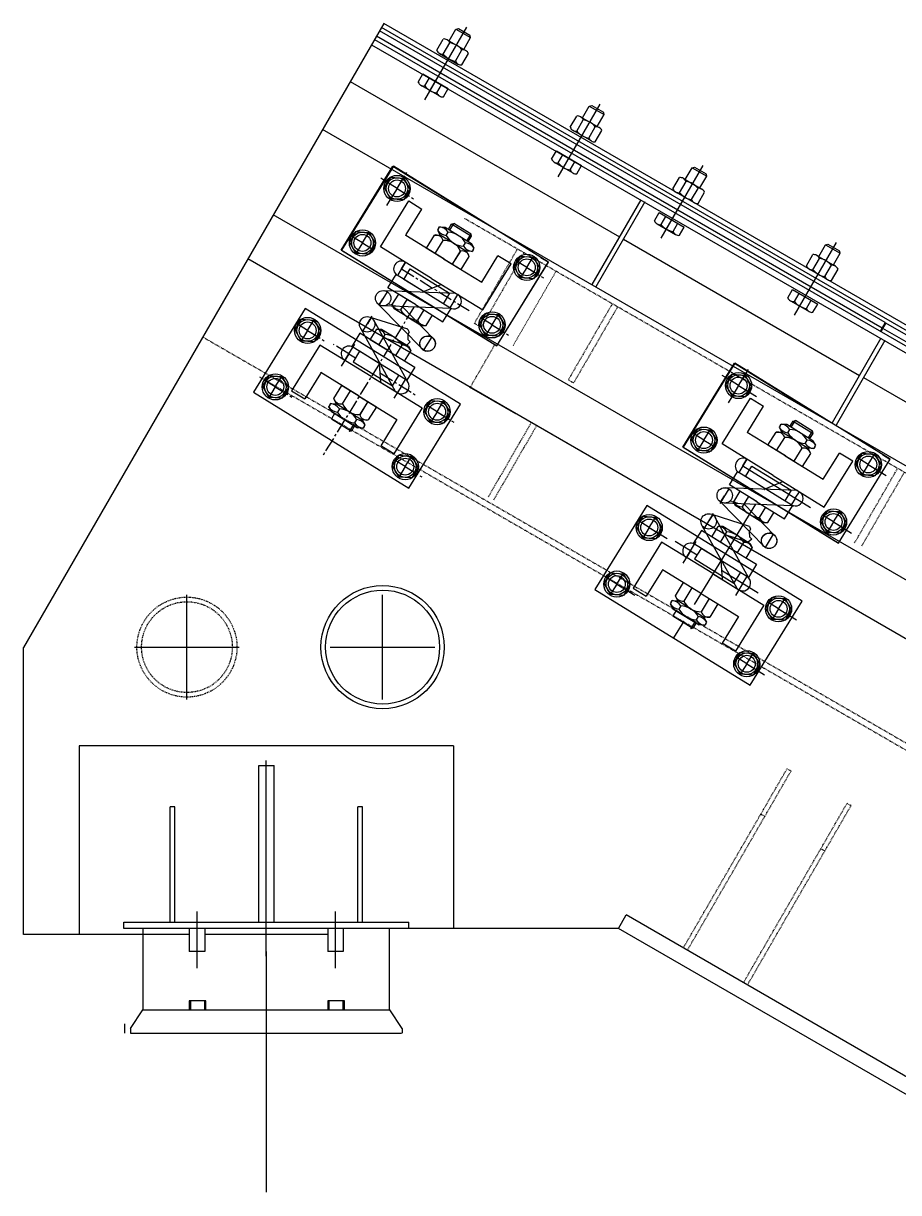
# Model space of a CAD drawing. Header units: millimetres. Extents: x 2827 to 6143, y 72 to 478.
# Drawn here: x 5673.1 to 5815.2, y 186.5 to 376.3 of the extents above; entities that cross this region are included whole.
import ezdxf

# ---------------------------------------------------------------- set-up
doc = ezdxf.new("R2010")
doc.units = ezdxf.units.MM
for name, pattern in [('ACAD_ISO02W100', [15, 12, -3]), ('CENTER', [50.8, 31.75, -6.35, 6.35, -6.35]), ('CENTER2', [28.575, 19.05, -3.175, 3.175, -3.175]), ('HIDDEN', [0.2, 0.1, -0.1])]:
    doc.linetypes.add(name, pattern=pattern)
for name, color, linetype, lineweight in [('A粗实线', 7, 'Continuous', 40), ('中心线', 1, 'CENTER', 13), ('图层1', 1, 'CENTER2', 25), ('图层2', 160, 'Continuous', 25), ('尺寸线', 22, 'Continuous', 13), ('粗实线层', 7, 'Continuous', 35), ('虚线', 8, 'ACAD_ISO02W100', 13)]:
    doc.layers.add(name, color=color, linetype=linetype, lineweight=lineweight)

# ---------------------------------------------------------------- blocks, each defined once
blk = doc.blocks.new('111')
for p, q in [((-65.9, 61.2), (-63.9, 131.1)), ((-63.9, 131.1), (-43.9, 130.5)), ((-45, 91.5), (-43.9, 130.5)), ((-12.5, 121.8), (-6, 125.1)), ((-12.5, 119.3), (-12.5, 121.8)), ((-6, 125.1), (34, 123.9)), ((-1, 124.9), (-0.8, 132.9)), ((1, 124.9), (-1, 124.9)), ((-0.8, 132.9), (1.3, 135)), ((-0.8, 132.9), (29.6, 132)), ((1, 124.9), (1.3, 135)), ((27.6, 134.2), (1.3, 135)), ((27.3, 124.1), (27.6, 134.2)), ((27.3, 124.1), (29.3, 124)), ((29.6, 132), (27.6, 134.2)), ((29.3, 124), (29.6, 132)), ((40.4, 120.4), (34, 123.9)), ((70.8, 86.9), (72, 127.1)), ((92, 126.6), (72, 127.1)), ((89.9, 56.4), (92, 126.6)), ((-13.6, 89.4), (-12.9, 109.4)), ((-13.3, 119.3), (-13.3, 119.3)), ((-12.9, 109.4), (-6.4, 113.1)), ((-12.5, 119.3), (-12.6, 116.8)), ((-12.6, 116.8), (-6.4, 113.1)), ((13.6, 112.6), (-6.4, 113.1)), ((-0.3, 89), (0.4, 109)), ((-0.3, 89), (0.4, 109)), ((0.6, 116.4), (0.8, 121.4)), ((13.6, 112.6), (33.6, 112.2)), ((26.2, 88.2), (26.8, 108.3)), ((26.2, 88.2), (27, 108.2)), ((27, 115.6), (27.2, 120.6)), ((40.2, 115.4), (33.6, 112.2)), ((40, 107.8), (33.6, 112.2)), ((39.4, 87.8), (40, 107.8)), ((39.7, 115.2), (39.8, 115.2)), ((40.3, 117.9), (40.2, 115.4)), ((40.3, 117.9), (40.4, 120.4)), ((-45, 90.3), (-45, 91.5)), ((12.9, 88.6), (-45, 90.3)), ((12.8, 88.6), (-13.7, 89.4)), ((12.9, 88.6), (-13.6, 89.4)), ((12.8, 88.6), (-0.5, 89)), ((-0.5, 89), (-0.5, 89)), ((12.9, 88.6), (-0.3, 89)), ((12.8, 88.6), (70.8, 86.9)), ((12.9, 88.6), (12.9, 88.6)), ((12.9, 88.6), (39.4, 87.8)), ((12.9, 88.6), (26.2, 88.2)), ((12.1, 58.6), (-65.9, 61.2)), ((49.1, 57.5), (-33.4, 14.1)), ((-18.5, 39.5), (-18.1, 55.5)), ((-18.1, 55.5), (41.9, 53.8)), ((11.5, 38.7), (26.6, 58.2)), ((12, 58.6), (89.9, 56.4)), ((12.1, 58.6), (12.1, 58.6)), ((12.1, 58.6), (52, 57.5)), ((41.9, 53.8), (41.5, 37.8)), ((-31.1, 19.9), (-30.5, 39.9)), ((51.4, 37.5), (-28.6, 39.9)), ((53.5, 37.3), (-25.3, -4.1)), ((11.5, 38.7), (-18.5, 39.5)), ((11.4, 36.9), (11.4, 36.9)), ((51.4, 37.5), (51.4, 37.5)), ((52.9, 17.4), (53.5, 37.3)), ((53.5, 37.3), (54.5, 37.9)), ((53.5, 37.3), (53.5, 37.6)), ((10.9, 18.7), (-31.1, 19.9)), ((-15.1, 19.4), (-15.6, 3.5)), ((10.9, 18.7), (-15.1, 19.4)), ((-2.1, 19.1), (-2.6, 3.2)), ((10.9, 18.7), (-2.1, 19.1)), ((10.9, 18.7), (52.9, 17.4)), ((10.9, 18.7), (23.9, 18.3)), ((11.2, 28.6), (11.2, 28.6)), ((11.2, 28.6), (11.2, 28.4)), ((23.9, 18.3), (23.5, 2.5)), ((36.4, 2.2), (36.9, 18.2)), ((51.2, 27.5), (51.2, 27.2)), ((-10.4, 0.3), (-15.6, 3.5)), ((10.4, -0.3), (-10.4, 0.3)), ((-2.4, 7.9), (53.2, -8)), ((10.4, 2.8), (10.5, 2.8)), ((31.1, -0.9), (36.4, 2.2)), ((36.4, 2.2), (36.4, 2.2)), ((18.3, -14), (-31.3, -24.8)), ((49.6, -27.4), (-30.7, -5)), ((10.4, -0.3), (31.1, -0.9)), ((18.3, -14.1), (18.3, -14)), ((50.1, -7.1), (45.4, -8.1)), ((50.1, -7.1), (50.1, -7.4)), ((50.3, -72), (-25.9, -26)), ((49.5, -27.5), (52.7, -26.8)), ((44.8, -91.9), (-35.1, -43.8)), ((-17.1, -50.1), (-16.7, -34.1)), ((-11.3, -31.3), (-16.7, -34.1)), ((9.5, -31.9), (-11.3, -31.3)), ((-4.1, -50.5), (-3.7, -34.6)), ((9.4, -36.4), (-3.8, -39.3)), ((9.3, -36.4), (27.4, -32.4)), ((9.3, -35.1), (9.4, -35.1)), ((9.3, -36.4), (9.3, -35.1)), ((9.4, -31.9), (30.2, -32.5)), ((21.8, -51.2), (22.3, -35.5)), ((30.2, -32.5), (35.3, -36)), ((35.3, -36), (34.9, -52)), ((35.3, -36), (35.3, -36)), ((-33.1, -49.7), (-33.7, -69.7)), ((8.9, -50.9), (-33.1, -49.7)), ((-31.1, -46.2), (-31.1, -46.1)), ((-31.1, -46.1), (-31.1, -46.1)), ((8.9, -50.9), (-17.1, -50.1)), ((8.8, -50.9), (-4.1, -50.5)), ((8.6, -60.9), (8.6, -60.6)), ((8.8, -50.9), (50.8, -52)), ((8.8, -50.9), (21.8, -51.2)), ((50.8, -52), (50.3, -72)), ((48.2, -72), (-31.8, -69.8)), ((-21.7, -70), (-22.3, -86)), ((8.3, -70.9), (-21.7, -70)), ((8.3, -69.1), (8.3, -70.9)), ((8.3, -70.9), (8.3, -69.1)), ((8.3, -69.1), (8.3, -69.1)), ((8.3, -70.9), (22.2, -91.3)), ((8.6, -60.9), (8.6, -60.9)), ((37.7, -87.8), (38.3, -71.8)), ((48.2, -72), (48.2, -72)), ((50.3, -72), (51.3, -72.6)), ((50.3, -72), (50.3, -72.3)), ((-70.3, -88.8), (-72.3, -158.8)), ((7.7, -90.8), (-70.3, -88.8)), ((-22.3, -86), (37.7, -87.8)), ((7.6, -90.8), (85.6, -93.1)), ((7.7, -90.8), (7.7, -90.8)), ((7.7, -90.8), (47.7, -92)), ((85.6, -93.1), (83.5, -163.3)), ((-51.2, -120.3), (-52.4, -159.3)), ((6.8, -120.8), (-51.2, -119.1)), ((-51.2, -119.1), (-51.2, -120.3)), ((-19.7, -120.1), (-20.2, -140.1)), ((6.7, -120.8), (-19.8, -120.1)), ((6.8, -120.8), (-19.7, -120.1)), ((-6.5, -120.4), (-6.9, -140.4)), ((-6.5, -120.4), (-6.9, -140.4)), ((6.7, -120.8), (-6.6, -120.4)), ((-6.6, -120.4), (-6.6, -120.4)), ((6.8, -120.8), (-6.5, -120.4)), ((6.7, -120.8), (64.6, -122.5)), ((6.8, -120.8), (6.8, -120.8)), ((6.8, -120.8), (33.3, -121.6)), ((6.8, -120.8), (20.1, -121.2)), ((20.1, -121.2), (19.5, -141.3)), ((20.1, -121.2), (19.7, -141.2)), ((33.3, -121.6), (32.7, -141.6)), ((64.6, -122.5), (63.5, -162.7)), ((-21.2, -149.9), (-21.2, -149.9)), ((-20.4, -149.9), (-20.5, -152.4)), ((-20.4, -149.9), (-20.3, -147.4)), ((-20.3, -147.4), (-13.9, -144.1)), ((-20.2, -140.1), (-13.9, -144.1)), ((6.1, -144.8), (-13.9, -144.1)), ((-7.1, -147.8), (-7.2, -152.8)), ((6.1, -144.8), (26.1, -145.5)), ((19.3, -148.6), (19.1, -153.6)), ((32.7, -141.6), (26.1, -145.5)), ((32.5, -149.2), (26.1, -145.5)), ((32, -149), (32.1, -149)), ((32.4, -151.7), (32.3, -154.2)), ((32.4, -151.7), (32.5, -149.2)), ((-72.3, -158.8), (-52.4, -159.3)), ((-20.5, -152.4), (-14.2, -156.1)), ((-14.2, -156.1), (25.7, -157.3)), ((-9.3, -156.2), (-9.5, -164.2)), ((-9.5, -164.2), (20.9, -165.1)), ((-7.3, -156.3), (-9.3, -156.2)), ((19, -157.1), (18.7, -167.2)), ((20.9, -165.1), (18.7, -167.2)), ((19, -157.1), (21, -157.1)), ((21, -157.1), (20.9, -165.1)), ((32.3, -154.2), (25.7, -157.3)), ((83.5, -163.3), (63.5, -162.7))]:
    blk.add_line(p, q)
for points in [[(121.3, 153.2), (132.5, 152.9), (128.8, 24.9), (-108.1, 31.9), (-104.4, 159.8), (15.4, 156.3)], [(18.3, -14.1), (21.5, -16.2), (21.6, -20.1), (25.1, -25.4), (29.2, -26.6), (27.4, -32.4)]]:
    blk.add_lwpolyline(points)
for points in [[(-107.7, 32.1), (129.2, 25.2), (133, 153.1), (-103.9, 160.1)], [(-114.5, -185), (122.4, -192), (126.2, -64), (-110.7, -57.1)]]:
    blk.add_lwpolyline(points, close=True)
for centre, radius in [((-85.3, 137.4), 17), ((-85.3, 137.4), 11), ((111.8, 132.9), 17), ((111.8, 132.9), 11), ((-88.8, 53.7), 17), ((-88.8, 53.7), 11), ((110.1, 45.7), 17), ((110.1, 45.7), 11), ((-29.6, 4.9), 10), ((49.8, -17.4), 10), ((49.9, -17.1), 10), ((-30.7, -34.8), 10), ((-93.6, -80.3), 17), ((-93.6, -80.3), 11), ((104.7, -87.7), 17), ((104.7, -87.7), 11), ((-93.3, -164.8), 17), ((-93.3, -164.8), 11), ((104.6, -170.1), 17), ((104.6, -170.1), 11)]:
    blk.add_circle(centre, radius)
for centre, radius, start, end in [((-6.2, 108.9), 14.3, 60.723, 115.9233), ((13.3, 97.9), 26.6, 58.6741, 117.9722), ((33.6, 105.5), 16.4, 65.4999, 113.1427), ((-6.5, 101.4), 10.2, 47.9731, 128.6716), ((-5.5, 132.3), 17.1, 245.4644, 291.1819), ((13.1, 88.5), 24.1, 54.8258, 121.801), ((14.5, 140.1), 27.5, 239.7147, 296.9316), ((33.8, 129.3), 15.3, 243.7393, 294.9034), ((33.3, 101.2), 9.47, 44.7773, 131.888), ((-28.3, 49.9), 10, 88.3231, 268.1343), ((-28.3, 49.9), 10, 357.9174, 359.1718), ((51.7, 47.5), 10, 267.9144, 88.3231), ((-8.8, 14), 12.5, 237.3898, 299.9075), ((11, 28.2), 28.5, 241.4673, 295.8299), ((30.1, 11.2), 11, 232.5306, 304.8636), ((-10.5, -45.1), 12.5, 56.7388, 119.2565), ((8.4, -60.4), 28.5, 60.8163, 115.179), ((28.5, -44.6), 11, 51.7827, 124.1157), ((-32.1, -79.7), 10, 88.512, 268.3231), ((48, -82), 10, 268.3231, 88.7319), ((-32.1, -79.7), 10, 357.4744, 358.7288), ((-14.2, -163.3), 17.1, 65.4644, 111.1819), ((-13.3, -132.4), 10.2, 227.9747, 308.6732), ((5.4, -172.4), 27.5, 59.7147, 116.9316), ((7, -120.7), 24.1, 234.8453, 301.8205), ((25.2, -162.7), 15.3, 61.7429, 112.907), ((26.4, -134.5), 9.47, 224.7583, 311.869), ((-13.5, -139.9), 14.3, 240.723, 295.9233), ((6.6, -130.1), 26.6, 238.6741, 297.9722), ((26.4, -138.9), 16.4, 243.5036, 291.1463)]:
    blk.add_arc(centre, radius, start, end)
at = {"layer": '图层1'}
for p, q in [((-85.3, 137.4), (-84.6, 161.9)), ((-85.3, 137.4), (-84.8, 154.4)), ((14.6, 156.6), (14.6, 156.3)), ((15.4, 156.3), (15.3, 156.6)), ((-102.3, 138), (-110.2, 138.3)), ((-85.3, 137.4), (-102.3, 138)), ((-85.3, 137.4), (-85.8, 120.4)), ((-85.3, 137.4), (-68.3, 136.9)), ((-85.3, 137.4), (-58, 136.5)), ((111.8, 132.9), (112.3, 149.9)), ((13.8, 124.5), (13.8, 124.5)), ((111.8, 132.9), (94.9, 133.4)), ((111.8, 132.9), (111.4, 115.9)), ((111.8, 132.9), (128.8, 132.3)), ((111.8, 132.9), (139.2, 132)), ((-85.8, 120.4), (-86, 111.2)), ((13.4, 112.6), (13.4, 112.6)), ((39.2, 114.9), (39.2, 115)), ((12.8, 88.6), (12.8, 88.6)), ((-88.8, 53.7), (-88.4, 70.7)), ((110.1, 45.7), (110.6, 62.7)), ((-88.8, 53.7), (-105.8, 54.2)), ((-88.8, 53.7), (-89.3, 36.7)), ((-88.8, 53.7), (-71.9, 53.1)), ((-28, 59.9), (-28.6, 39.9)), ((-28.3, 49.9), (-28, 59.9)), ((-28.3, 49.9), (75, 46.9)), ((51.7, 47.5), (51.5, 37.5)), ((51.7, 47.5), (52.1, 57.5)), ((110.1, 45.7), (93.1, 46.2)), ((110.1, 45.7), (109.6, 28.7)), ((110.1, 45.7), (127.1, 45.1)), ((110.1, 45.7), (137.4, 44.8)), ((-28.9, 29.8), (-28.9, 29.6)), ((11.2, 28.6), (11.2, 28.4)), ((51.2, 27.5), (51.2, 27.2)), ((90.2, 26.1), (90.1, 26.3)), ((-29.3, 14.9), (-30, -7.3)), ((-29.9, -5.2), (-29.7, 4.1)), ((10.8, 14.9), (4.7, -210.8)), ((50.1, -7.1), (49.5, -27.5)), ((50.1, -7.4), (50.1, -7.1)), ((-31.1, -46.2), (-30.4, -22.6)), ((-30.5, -24.6), (-30.8, -34)), ((49.5, -27.5), (49.6, -27.1)), ((-93.6, -80.3), (-93.1, -63.3)), ((-32.4, -89.8), (-31.8, -69.8)), ((-32.1, -79.7), (-31.6, -65.3)), ((48, -82.1), (48.2, -72)), ((104.7, -87.7), (105.1, -70.7)), ((-93.6, -80.3), (-110.6, -79.7)), ((-93.6, -80.3), (-94.1, -97.3)), ((-93.6, -80.3), (-76.6, -80.8)), ((-93.6, -80.3), (-66.3, -81.2)), ((-32.1, -79.7), (-55.4, -79.1)), ((-32.1, -79.7), (-32.6, -98.6)), ((-32.1, -79.7), (-32.4, -89.8)), ((-32.1, -79.7), (-22.1, -80)), ((7.9, -80.9), (8.2, -80.9)), ((15.3, -81.1), (71.2, -82.8)), ((48, -82), (47.5, -100.5)), ((48, -82), (47.7, -92)), ((104.7, -87.7), (87.7, -87.2)), ((104.7, -87.7), (104.2, -104.7)), ((104.7, -87.7), (121.6, -88.3)), ((104.7, -87.7), (132, -88.6)), ((-93.3, -164.8), (-92.8, -147.8)), ((-93.3, -164.8), (-110.3, -164.3)), ((-93.3, -164.8), (-93.8, -181.8)), ((-93.3, -164.8), (-76.3, -165.4)), ((-93.3, -164.8), (-66, -165.7)), ((104.6, -170.1), (105, -153.1)), ((104.6, -170.1), (87.6, -169.5)), ((104.6, -170.1), (104.1, -187.1)), ((104.6, -170.1), (121.5, -170.7)), ((104.6, -170.1), (131.9, -171))]:
    blk.add_line(p, q, dxfattribs=at)
at = {"layer": '图层2'}
for p, q in [((-100, 145.9), (-84.8, 153.2)), ((-84.8, 153.2), (-70, 144.9)), ((-102.3, 138), (-100.3, 137.9)), ((-100, 145.9), (-100.4, 129.9)), ((-100.3, 137.9), (-100, 145.9)), ((-70, 144.9), (-70.6, 129)), ((-70.3, 136.9), (-70, 144.9)), ((-68.3, 136.9), (-70.3, 136.9)), ((97.1, 141.4), (96.8, 125.4)), ((96.9, 133.4), (97.1, 141.4)), ((97.1, 141.4), (112.3, 148.6)), ((112.3, 148.6), (127.1, 140.3)), ((127.1, 140.4), (126.6, 124.4)), ((126.8, 132.4), (127.1, 140.4)), ((-100.4, 129.9), (-85.7, 121.3)), ((-70.6, 129), (-85.7, 121.3)), ((94.9, 133.4), (96.9, 133.4)), ((96.8, 125.4), (111.4, 116.8)), ((126.6, 124.4), (111.4, 116.8)), ((128.8, 132.3), (126.8, 132.4)), ((-103.6, 62.2), (-103.9, 46.2)), ((-103.8, 54.2), (-103.6, 62.2)), ((-103.6, 62.2), (-88.4, 69.4)), ((-88.4, 69.4), (-73.6, 61.1)), ((-73.6, 61.2), (-74.1, 45.2)), ((-73.9, 53.2), (-73.6, 61.2)), ((95.4, 54.2), (110.6, 61.4)), ((110.6, 61.4), (125.4, 53.1)), ((-105.8, 54.2), (-103.8, 54.2)), ((-103.9, 46.2), (-89.3, 37.6)), ((-71.9, 53.1), (-73.9, 53.2)), ((93.1, 46.2), (95.1, 46.2)), ((95.4, 54.2), (95, 38.2)), ((95.1, 46.2), (95.4, 54.2)), ((125.4, 53.2), (124.8, 37.2)), ((125.1, 45.2), (125.4, 53.2)), ((-74.1, 45.2), (-89.3, 37.6)), ((95, 38.2), (109.6, 29.6)), ((124.8, 37.2), (109.6, 29.6)), ((127.1, 45.1), (125.1, 45.2)), ((-108.3, -71.8), (-108.7, -87.8)), ((-108.6, -79.8), (-108.3, -71.8)), ((-108.3, -71.8), (-93.1, -64.5)), ((-93.1, -64.5), (-78.3, -72.8)), ((-78.3, -72.8), (-78.9, -88.8)), ((-78.6, -80.8), (-78.3, -72.8)), ((89.9, -79.3), (105.1, -72)), ((105.1, -72), (119.9, -80.3)), ((-110.6, -79.7), (-108.6, -79.8)), ((-108.7, -87.8), (-94, -96.4)), ((-78.9, -88.8), (-94, -96.4)), ((-76.6, -80.8), (-78.6, -80.8)), ((87.7, -87.2), (89.7, -87.2)), ((89.9, -79.3), (89.6, -95.2)), ((89.7, -87.2), (89.9, -79.3)), ((119.9, -80.2), (119.4, -96.2)), ((119.6, -88.2), (119.9, -80.2)), ((121.6, -88.3), (119.6, -88.2)), ((89.6, -95.2), (104.2, -103.8)), ((119.4, -96.2), (104.2, -103.8)), ((-108, -156.3), (-92.8, -149.1)), ((-92.8, -149.1), (-78, -157.4)), ((-110.3, -164.3), (-108.3, -164.3)), ((-108, -156.3), (-108.4, -172.3)), ((-108.3, -164.3), (-108, -156.3)), ((-78, -157.3), (-78.6, -173.3)), ((-78.3, -165.3), (-78, -157.3)), ((-76.3, -165.4), (-78.3, -165.3)), ((89.8, -161.6), (89.5, -177.6)), ((89.6, -169.6), (89.8, -161.6)), ((89.8, -161.6), (105, -154.3)), ((105, -154.3), (119.8, -162.6)), ((119.8, -162.6), (119.3, -178.6)), ((119.5, -170.6), (119.8, -162.6)), ((-108.4, -172.3), (-93.8, -180.9)), ((-78.6, -173.3), (-93.8, -180.9)), ((87.6, -169.5), (89.6, -169.6)), ((89.5, -177.6), (104.1, -186.2)), ((119.3, -178.6), (104.1, -186.2)), ((121.5, -170.7), (119.5, -170.6))]:
    blk.add_line(p, q, dxfattribs=at)
for centre, radius in [((-85.3, 137.4), 14), ((-85.3, 137.4), 11), ((111.8, 132.9), 14), ((111.8, 132.9), 11), ((-88.8, 53.7), 14), ((-88.8, 53.7), 11), ((110.1, 45.7), 14), ((110.1, 45.7), 11), ((-93.6, -80.3), 14), ((-93.6, -80.3), 11), ((104.7, -87.7), 14), ((104.7, -87.7), 11), ((-93.3, -164.8), 14), ((-93.3, -164.8), 11), ((104.6, -170.1), 14), ((104.6, -170.1), 11)]:
    blk.add_circle(centre, radius, dxfattribs=at)
at = {"layer": '虚线', "color": 8, "linetype": 'HIDDEN'}
for p, q in [((147.3, 35.9), (147.3, 147.8)), ((-10.4, 4.6), (-20, 1.9))]:
    blk.add_line(p, q, dxfattribs=at)

msp = doc.modelspace()

# ---------------------------------------------------------------- linework, layer by layer
at = {"color": 7, "linetype": 'Continuous', "lineweight": -3}
for p, q in [((6139.25, 140.77), (5731.6, 376.32)), ((5812.5, 326.87), (5730.41, 374.27)), ((5813, 327.74), (5730.91, 375.13)), ((6138.88, 140.12), (5731.23, 375.67)), ((5742.2, 373.48), (5743.3, 375.39)), ((5743.3, 375.39), (5743.71, 375.49)), ((5743.3, 375.39), (5745.7, 374.04)), ((5743.71, 375.49), (5745.59, 374.41)), ((5744.58, 372.1), (5745.7, 374.04)), ((5745.7, 374.04), (5745.59, 374.41)), ((5729.6, 372.86), (6137.38, 137.52)), ((5730.1, 373.73), (6137.88, 138.39)), ((5740.21, 371.95), (5741.27, 373.78)), ((5741.27, 371.34), (5742.33, 373.16)), ((5741.9, 373.65), (5744.91, 371.91)), ((5743.22, 370.21), (5744.28, 372.04)), ((5740.64, 371.46), (5743.65, 369.72)), ((5744.29, 369.6), (5745.34, 371.43)), ((5726.17, 366.91), (5769.85, 341.69)), ((5737.2, 366.77), (5737.97, 368.11)), ((5737.97, 368.11), (5742.05, 365.76)), ((5738.26, 366.16), (5739.04, 367.5)), ((5740.21, 365.03), (5740.99, 366.37)), ((5737.63, 366.29), (5740.64, 364.55)), ((5741.28, 364.42), (5742.05, 365.76)), ((5763.85, 360.98), (5764.96, 362.89)), ((5764.96, 362.89), (5765.37, 362.99)), ((5764.96, 362.89), (5767.35, 361.54)), ((5765.37, 362.99), (5767.24, 361.91)), ((5761.86, 359.45), (5762.92, 361.28)), ((5762.93, 358.84), (5763.98, 360.67)), ((5763.56, 361.15), (5766.57, 359.41)), ((5766.24, 359.61), (5767.35, 361.54)), ((5767.35, 361.54), (5767.24, 361.91)), ((6113.92, 132.73), (5721.66, 359.11)), ((5762.29, 358.97), (5765.31, 357.23)), ((5764.88, 357.71), (5765.93, 359.54)), ((5765.94, 357.1), (5767, 358.93)), ((5758.85, 354.28), (5759.63, 355.61)), ((5759.63, 355.61), (5763.7, 353.26)), ((5759.92, 353.66), (5760.69, 355)), ((5759.28, 353.79), (5762.29, 352.05)), ((5761.87, 352.54), (5762.64, 353.87)), ((5762.93, 351.92), (5763.7, 353.26)), ((5778.54, 349.45), (5779.6, 351.28)), ((5780.23, 351.15), (5783.25, 349.41)), ((5780.53, 350.98), (5781.64, 352.89)), ((5781.64, 352.89), (5782.05, 352.99)), ((5781.64, 352.89), (5784.03, 351.54)), ((5782.05, 352.99), (5783.92, 351.91)), ((5782.92, 349.61), (5784.03, 351.54)), ((5784.03, 351.54), (5783.92, 351.91)), ((5779.61, 348.84), (5780.66, 350.67)), ((5781.56, 347.71), (5782.61, 349.54)), ((5773.32, 347.7), (5765.39, 333.96)), ((5778.97, 348.97), (5781.98, 347.23)), ((5782.62, 347.1), (5783.67, 348.93)), ((5773.97, 347.33), (5766.04, 333.58)), ((5775.53, 344.28), (5776.3, 345.61)), ((5776.3, 345.61), (5780.38, 343.26)), ((5769.39, 313.09), (5713.66, 345.25)), ((5775.96, 343.79), (5778.97, 342.05)), ((5776.6, 343.66), (5777.37, 345)), ((5778.55, 342.54), (5779.32, 343.87)), ((5779.61, 341.92), (5780.38, 343.26)), ((5770.5, 341.31), (5808.83, 319.19)), ((5802.19, 338.48), (5803.29, 340.39)), ((5803.29, 340.39), (5803.7, 340.5)), ((5803.29, 340.39), (5805.68, 339.04)), ((5803.7, 340.5), (5805.57, 339.41)), ((5909.6, 222.54), (5709.53, 338.09)), ((5800.2, 336.96), (5801.25, 338.79)), ((5801.26, 336.34), (5802.32, 338.17)), ((5801.89, 338.66), (5804.9, 336.92)), ((5804.57, 337.11), (5805.68, 339.04)), ((5805.68, 339.04), (5805.57, 339.41)), ((5800.62, 336.47), (5803.64, 334.73)), ((5803.21, 335.22), (5804.27, 337.05)), ((5804.27, 334.6), (5805.33, 336.43)), ((5797.19, 331.78), (5797.96, 333.12)), ((5797.96, 333.12), (5802.03, 330.76)), ((5798.25, 331.17), (5799.02, 332.5)), ((5797.61, 331.29), (5800.63, 329.56)), ((5800.2, 330.04), (5800.97, 331.38)), ((5801.26, 329.43), (5802.03, 330.76)), ((5813, 327.74), (5812.19, 326.33)), ((5813.11, 327.67), (5812.3, 326.27)), ((5858.61, 300.25), (5812.61, 326.81)), ((5859.11, 301.12), (5813.11, 327.67)), ((5812.3, 325.2), (5804.36, 311.46)), ((5812.95, 324.83), (5805.01, 311.08)), ((5809.48, 318.82), (5855.38, 292.33)), ((6105.92, 118.87), (5769.39, 313.09)), ((5682.16, 259.04), (5682.16, 228.41)), ((5682.16, 257.91), (5682.16, 232.91)), ((5682.16, 257.91), (5682.16, 232.91)), ((5682.16, 257.91), (5682.16, 232.91)), ((5742.93, 257.91), (5742.93, 232.91)), ((5742.93, 257.91), (5742.93, 232.91)), ((5742.93, 257.91), (5742.93, 232.91)), ((5697.67, 249.16), (5696.92, 249.16)), ((5696.92, 230.42), (5696.92, 249.16)), ((5697.67, 230.42), (5697.67, 249.16)), ((5728.17, 249.16), (5727.42, 249.16)), ((5727.42, 230.42), (5727.42, 249.16)), ((5728.17, 230.42), (5728.17, 249.16)), ((5912.3, 149.97), (5770.93, 231.59)), ((5689.42, 230.42), (5735.67, 230.42)), ((5689.42, 229.42), (5689.42, 230.42)), ((5735.66, 229.42), (5735.66, 230.41)), ((5702.54, 229.42), (5700.04, 229.42)), ((5700.04, 229.42), (5700.04, 225.67)), ((5702.54, 229.42), (5702.54, 225.67)), ((5722.54, 228.41), (5702.54, 228.41)), ((5725.04, 229.42), (5722.54, 229.42)), ((5722.54, 229.42), (5722.54, 225.67)), ((5725.04, 229.42), (5725.04, 225.67)), ((5702.54, 225.67), (5700.04, 225.67)), ((5725.04, 225.67), (5722.54, 225.67)), ((5700.04, 217.67), (5700.04, 216.17)), ((5701.18, 217.67), (5700.04, 217.67)), ((5700.21, 217.67), (5700.21, 216.17)), ((5701.35, 217.67), (5700.21, 217.67)), ((5702.54, 217.67), (5701.18, 217.67)), ((5702.71, 217.67), (5701.35, 217.67)), ((5702.54, 216.17), (5702.54, 217.67)), ((5702.71, 216.17), (5702.71, 217.67)), ((5722.54, 217.67), (5722.54, 216.17)), ((5723.79, 217.67), (5722.54, 217.67)), ((5722.71, 217.67), (5722.71, 216.17)), ((5723.96, 217.67), (5722.71, 217.67)), ((5725.04, 217.67), (5723.79, 217.67)), ((5725.21, 217.67), (5723.96, 217.67)), ((5725.04, 216.17), (5725.04, 217.67)), ((5725.21, 216.17), (5725.21, 217.67)), ((5689.59, 212.42), (5689.59, 213.92))]:
    msp.add_line(p, q, dxfattribs=at)
at = {"lineweight": -3}
for p, q in [((5786.52, 308.06), (5791.12, 315.51)), ((5791.12, 315.51), (5793.25, 314.19)), ((5790.68, 310.04), (5793.25, 314.19)), ((5795.93, 311.01), (5796.1, 311.28)), ((5796.1, 311.28), (5797, 311.24)), ((5797.53, 310.91), (5798.05, 311.76)), ((5797.74, 310.78), (5798.42, 311.85)), ((5798.05, 311.76), (5798.42, 311.85)), ((5798.05, 311.76), (5801.29, 309.77)), ((5801.21, 310.13), (5798.42, 311.85)), ((5790.61, 309.91), (5790.68, 310.04)), ((5796.78, 306.11), (5790.61, 309.91)), ((5793.96, 307.85), (5795.28, 309.97)), ((5795.28, 309.97), (5796.21, 309.96)), ((5795.93, 311.01), (5795.77, 310.75)), ((5795.77, 310.75), (5796.21, 309.96)), ((5795.85, 311.06), (5795.85, 311.06)), ((5798.35, 308.66), (5796.21, 309.96)), ((5797, 311.24), (5801.26, 308.61)), ((5797.18, 309.88), (5797.51, 310.41)), ((5797.74, 310.78), (5797.53, 310.91)), ((5800.54, 309.05), (5801.21, 310.13)), ((5800.76, 308.92), (5801.29, 309.77)), ((5801.29, 309.77), (5801.21, 310.13)), ((5794.81, 302.92), (5786.52, 308.06)), ((5796.76, 306.12), (5793.94, 307.86)), ((5796.78, 306.11), (5793.96, 307.85)), ((5795.36, 306.98), (5796.69, 309.1)), ((5795.36, 306.98), (5796.69, 309.1)), ((5798.35, 308.66), (5800.49, 307.36)), ((5799.98, 308.15), (5800.31, 308.68)), ((5800.54, 309.05), (5800.76, 308.92)), ((5801.73, 307.84), (5801.26, 308.61)), ((5801.57, 307.57), (5801.41, 307.3)), ((5801.57, 307.57), (5801.73, 307.84)), ((5796.76, 306.12), (5795.35, 306.99)), ((5795.35, 306.99), (5795.35, 306.99)), ((5796.78, 306.11), (5795.36, 306.98)), ((5796.76, 306.12), (5802.93, 302.31)), ((5796.78, 306.11), (5796.78, 306.11)), ((5796.78, 306.11), (5799.59, 304.37)), ((5796.78, 306.11), (5798.19, 305.23)), ((5798.19, 305.23), (5799.51, 307.37)), ((5798.19, 305.23), (5799.52, 307.35)), ((5799.59, 304.37), (5800.91, 306.49)), ((5800.91, 306.49), (5800.49, 307.36)), ((5801.41, 307.3), (5800.49, 307.36)), ((5801.34, 307.31), (5801.35, 307.31)), ((5802.93, 302.31), (5805.58, 306.58)), ((5807.71, 305.27), (5805.58, 306.58)), ((5790.3, 302.76), (5791.35, 304.46)), ((5791.35, 304.46), (5797.73, 300.53)), ((5803.1, 297.8), (5807.71, 305.27)), ((5787.72, 301.42), (5789.03, 303.55)), ((5797.74, 298.17), (5789.24, 303.43)), ((5793.5, 300.79), (5790.3, 302.76)), ((5793.5, 300.79), (5796.35, 301.96)), ((5794.8, 302.92), (5803.1, 297.8)), ((5794.81, 302.92), (5794.81, 302.92)), ((5794.81, 302.92), (5799.06, 300.29)), ((5798.75, 300.48), (5787.11, 300.94)), ((5792.19, 298.66), (5787.72, 301.42)), ((5789.42, 300.37), (5788.37, 298.67)), ((5792.19, 298.66), (5789.42, 300.37)), ((5793.38, 300.6), (5793.37, 300.6)), ((5797.73, 300.53), (5796.7, 298.82)), ((5793.49, 291.26), (5786.2, 298.7)), ((5797.96, 298.02), (5786.85, 298.45)), ((5788.73, 298), (5788.37, 298.67)), ((5790.94, 296.64), (5788.73, 298)), ((5790.8, 299.52), (5789.75, 297.82)), ((5790.07, 298.33), (5795.1, 293.13)), ((5792.18, 298.66), (5790.8, 299.52)), ((5792.18, 298.66), (5796.64, 295.9)), ((5792.18, 298.66), (5793.56, 297.81)), ((5792.84, 299.72), (5792.82, 299.7)), ((5792.84, 299.72), (5792.84, 299.72)), ((5796.64, 295.9), (5797.96, 298.02)), ((5797.74, 298.17), (5797.74, 298.17)), ((5797.96, 298.02), (5797.98, 298.05)), ((5797.96, 298.02), (5798.1, 298.01)), ((5790.94, 294.66), (5784.9, 296.59)), ((5790.78, 286.38), (5785.41, 296.12)), ((5790.94, 296.64), (5793.15, 295.28)), ((5791.14, 296.98), (5791.15, 296.97)), ((5793.56, 297.81), (5792.53, 296.13)), ((5793.92, 295.29), (5794.97, 296.99)), ((5797.09, 297.1), (5797.07, 297.07)), ((5788.94, 284.58), (5783.3, 294.77)), ((5783.59, 294.27), (5783.59, 294.28)), ((5783.59, 294.26), (5783.59, 294.27)), ((5784.85, 292.96), (5785.9, 294.67)), ((5786.65, 294.64), (5785.9, 294.67)), ((5788.87, 293.28), (5786.65, 294.64)), ((5790.94, 294.65), (5790.94, 294.66)), ((5793.15, 295.28), (5793.92, 295.29)), ((5793.92, 295.29), (5793.92, 295.29)), ((5783.15, 294.01), (5781.83, 291.89)), ((5787.62, 291.26), (5783.15, 294.01)), ((5787.62, 291.26), (5784.85, 292.96)), ((5786.23, 292.11), (5787.28, 293.81)), ((5788.58, 292.79), (5786.96, 293.3)), ((5788.57, 292.8), (5788.66, 292.94)), ((5788.57, 292.8), (5790.78, 292.1)), ((5788.66, 292.94), (5788.66, 292.94)), ((5788.86, 293.28), (5791.08, 291.91)), ((5794.82, 293.42), (5794.25, 293.6)), ((5794.82, 293.42), (5794.8, 293.38)), ((5776.68, 292.1), (5772.08, 284.66)), ((5784.99, 287.01), (5776.68, 292.1)), ((5790.55, 286.51), (5782.04, 291.76)), ((5783.11, 291.1), (5782.05, 289.4)), ((5786.3, 289.13), (5783.11, 291.1)), ((5787.61, 291.26), (5786.23, 292.11)), ((5787.61, 291.26), (5792.09, 288.51)), ((5787.61, 291.26), (5789, 290.41)), ((5789, 290.41), (5790.04, 292.08)), ((5791.41, 291.22), (5790.36, 289.52)), ((5791.08, 291.91), (5791.41, 291.22)), ((5791.41, 291.22), (5791.41, 291.22)), ((5793.48, 291.25), (5793.86, 291.13)), ((5782.05, 289.4), (5788.43, 285.46)), ((5786.42, 289.32), (5786.3, 289.13)), ((5786.3, 289.13), (5786.42, 289.32)), ((5786.3, 289.13), (5786.54, 286.05)), ((5786.42, 289.32), (5786.42, 289.33)), ((5786.96, 290.2), (5786.98, 290.23)), ((5786.96, 290.2), (5786.96, 290.2)), ((5792.09, 288.51), (5790.78, 286.38)), ((5776.78, 287.5), (5774.21, 283.34)), ((5776.85, 287.62), (5776.78, 287.5)), ((5783.02, 283.82), (5776.85, 287.62)), ((5784.98, 287.01), (5793.28, 281.89)), ((5784.99, 287.01), (5784.99, 287.01)), ((5784.99, 287.01), (5789.24, 284.38)), ((5788.43, 285.46), (5789.5, 287.15)), ((5780.2, 285.56), (5778.9, 283.42)), ((5783.01, 283.82), (5780.19, 285.56)), ((5783.02, 283.82), (5780.2, 285.56)), ((5790.55, 286.51), (5790.55, 286.51)), ((5790.78, 286.38), (5790.76, 286.35)), ((5790.78, 286.38), (5790.85, 286.26)), ((5772.08, 284.66), (5774.21, 283.34)), ((5778.9, 283.42), (5779.33, 282.59)), ((5781.61, 284.69), (5780.31, 282.55)), ((5781.61, 284.69), (5780.31, 282.55)), ((5783.01, 283.83), (5781.59, 284.7)), ((5781.59, 284.7), (5781.59, 284.7)), ((5783.02, 283.82), (5781.61, 284.69)), ((5783.01, 283.82), (5789.18, 280.02)), ((5783.02, 283.82), (5783.02, 283.82)), ((5783.02, 283.82), (5785.84, 282.08)), ((5783.02, 283.82), (5784.43, 282.94)), ((5784.43, 282.94), (5783.11, 280.8)), ((5784.43, 282.94), (5783.14, 280.81)), ((5778.26, 282.37), (5778.09, 282.1)), ((5778.09, 282.1), (5778.54, 281.31)), ((5778.18, 282.42), (5778.18, 282.42)), ((5778.26, 282.37), (5778.42, 282.63)), ((5778.42, 282.63), (5779.33, 282.59)), ((5778.54, 281.31), (5782.79, 278.69)), ((5779.07, 280.99), (5778.54, 280.14)), ((5779.28, 280.86), (5779.07, 280.99)), ((5781.45, 281.26), (5779.33, 282.59)), ((5779.83, 281.76), (5779.51, 281.23)), ((5781.45, 281.26), (5783.56, 279.94)), ((5785.84, 282.08), (5784.53, 279.95)), ((5793.28, 281.89), (5788.67, 274.42)), ((5778.54, 280.14), (5781.77, 278.14)), ((5782.08, 279.13), (5781.41, 278.05)), ((5782.08, 279.13), (5782.29, 279)), ((5782.64, 280.03), (5782.31, 279.5)), ((5784.53, 279.95), (5783.56, 279.94)), ((5784.03, 279.14), (5783.56, 279.94)), ((5783.86, 278.87), (5784.03, 279.14)), ((5783.99, 279.2), (5784, 279.19)), ((5789.18, 280.02), (5786.54, 275.73)), ((5781.77, 278.14), (5781.41, 278.05)), ((5782.29, 279), (5781.77, 278.14)), ((5783.7, 278.61), (5782.79, 278.69)), ((5783.86, 278.87), (5783.7, 278.61)), ((5788.67, 274.42), (5786.54, 275.73))]:
    msp.add_line(p, q, dxfattribs=at)
at = {"color": 7, "linetype": 'Continuous', "lineweight": -3, "ltscale": 1.333333}
for p, q in [((5692.54, 216.17), (5692.54, 229.42)), ((5732.51, 216.17), (5732.51, 229.42))]:
    msp.add_line(p, q, dxfattribs=at)
at = {"lineweight": -3, "ltscale": 1.333333}
for p, q in [((5690.52, 213.17), (5692.51, 216.17)), ((5692.51, 216.17), (5732.51, 216.17)), ((5734.57, 213.17), (5732.58, 216.17)), ((5690.52, 213.17), (5690.52, 212.42)), ((5734.57, 213.17), (5734.57, 212.42)), ((5690.52, 212.42), (5734.5, 212.42))]:
    msp.add_line(p, q, dxfattribs=at)
at = {"lineweight": -3}
for points in [[(5812.55, 306.32), (5813.74, 305.59), (5805.33, 291.97), (5780.12, 307.53), (5788.52, 321.15), (5801.28, 313.28)], [(5790.94, 294.65), (5791.15, 294.23), (5790.92, 293.8), (5790.97, 293), (5791.33, 292.62), (5790.77, 292.1)]]:
    msp.add_lwpolyline(points, dxfattribs=at)
for points in [[(5780.19, 307.53), (5805.4, 291.97), (5813.8, 305.59), (5788.59, 321.14)], [(5765.88, 284.45), (5791.09, 268.89), (5799.49, 282.51), (5774.28, 298.06)]]:
    msp.add_lwpolyline(points, close=True, dxfattribs=at)
for centre, radius in [((5789.19, 317.53), 2.12), ((5789.19, 317.53), 1.37), ((5783.57, 308.68), 2.12), ((5783.57, 308.68), 1.37), ((5810.25, 304.72), 2.12), ((5810.25, 304.72), 1.37), ((5786.94, 299.7), 1.25), ((5774.69, 294.48), 2.12), ((5784.34, 295.48), 1.25), ((5804.61, 295.39), 2.12), ((5804.61, 295.39), 1.37), ((5774.69, 294.48), 1.37), ((5794.14, 292.32), 1.25), ((5794.16, 292.35), 1.25), ((5769.43, 285.31), 2.12), ((5769.43, 285.31), 1.37), ((5795.68, 281.28), 2.12), ((5795.68, 281.28), 1.37), ((5790.52, 272.37), 2.12), ((5790.52, 272.37), 1.37)]:
    msp.add_circle(centre, radius, dxfattribs=at)
at = {"color": 8, "lineweight": -3}
for radius in [10, 9.25]:
    msp.add_circle((5731.41, 275.07), radius, dxfattribs=at)
at = {"color": 7, "linetype": 'Continuous', "lineweight": -3}
for centre, radius, start, end in [((5741.42, 372.91), 0.884, 57.1299, 100.0633), ((5741.5, 372.86), 0.884, 19.9367, 62.8701), ((5741.77, 369.88), 3.33, 60.4883, 80.2898), ((5741.72, 369.91), 3.33, 39.7102, 59.5117), ((5744.43, 371.17), 0.884, 57.1299, 100.0633), ((5741.04, 372.25), 0.884, 199.9367, 242.8701), ((5741.12, 372.21), 0.884, 237.1299, 280.0633), ((5743.83, 373.46), 3.33, 219.7102, 239.5117), ((5743.79, 373.49), 3.33, 240.4883, 260.2898), ((5744.06, 370.51), 0.884, 199.9367, 242.8701), ((5744.51, 371.12), 0.884, 19.9367, 62.8701), ((5744.13, 370.47), 0.884, 237.1299, 280.0633), ((5738.03, 367.07), 0.884, 199.9367, 242.8701), ((5738.11, 367.03), 0.884, 237.1299, 280.0633), ((5740.82, 368.29), 3.33, 219.7102, 239.5117), ((5740.77, 368.31), 3.33, 240.4883, 260.2898), ((5741.04, 365.34), 0.884, 199.9367, 242.8701), ((5741.12, 365.29), 0.884, 237.1299, 280.0633), ((5763.08, 360.41), 0.884, 57.1299, 100.0633), ((5763.15, 360.37), 0.884, 19.9367, 62.8701), ((5763.42, 357.39), 3.33, 60.4883, 80.2898), ((5762.7, 359.75), 0.884, 199.9367, 242.8701), ((5762.77, 359.71), 0.884, 237.1299, 280.0633), ((5765.49, 360.97), 3.33, 219.7102, 239.5117), ((5763.37, 357.42), 3.33, 39.7102, 59.5117), ((5766.09, 358.67), 0.884, 57.1299, 100.0633), ((5766.16, 358.63), 0.884, 19.9367, 62.8701), ((5765.44, 360.99), 3.33, 240.4883, 260.2898), ((5765.71, 358.02), 0.884, 199.9367, 242.8701), ((5765.78, 357.97), 0.884, 237.1299, 280.0633), ((5759.68, 354.58), 0.884, 199.9367, 242.8701), ((5759.76, 354.53), 0.884, 237.1299, 280.0633), ((5762.48, 355.79), 3.33, 219.7102, 239.5117), ((5762.43, 355.82), 3.33, 240.4883, 260.2898), ((5762.7, 352.84), 0.884, 199.9367, 242.8701), ((5762.77, 352.79), 0.884, 237.1299, 280.0633), ((5779.75, 350.41), 0.884, 57.1299, 100.0633), ((5779.83, 350.37), 0.884, 19.9367, 62.8701), ((5779.37, 349.75), 0.884, 199.9367, 242.8701), ((5780.1, 347.39), 3.33, 60.4883, 80.2898), ((5780.05, 347.42), 3.33, 39.7102, 59.5117), ((5782.77, 348.67), 0.884, 57.1299, 100.0633), ((5782.84, 348.63), 0.884, 19.9367, 62.8701), ((5779.45, 349.71), 0.884, 237.1299, 280.0633), ((5782.17, 350.97), 3.33, 219.7102, 239.5117), ((5782.12, 350.99), 3.33, 240.4883, 260.2898), ((5782.39, 348.01), 0.884, 199.9367, 242.8701), ((5782.46, 347.97), 0.884, 237.1299, 280.0633), ((5776.36, 344.58), 0.884, 199.9367, 242.8701), ((5776.44, 344.53), 0.884, 237.1299, 280.0633), ((5779.16, 345.79), 3.33, 219.7102, 239.5117), ((5779.11, 345.82), 3.33, 240.4883, 260.2898), ((5779.38, 342.84), 0.884, 199.9367, 242.8701), ((5779.45, 342.79), 0.884, 237.1299, 280.0633), ((5801.41, 337.91), 0.884, 57.1299, 100.0633), ((5801.48, 337.87), 0.884, 19.9367, 62.8701), ((5801.75, 334.89), 3.33, 60.4883, 80.2898), ((5801.03, 337.26), 0.884, 199.9367, 242.8701), ((5801.1, 337.21), 0.884, 237.1299, 280.0633), ((5803.82, 338.47), 3.33, 219.7102, 239.5117), ((5801.7, 334.92), 3.33, 39.7102, 59.5117), ((5804.42, 336.18), 0.884, 57.1299, 100.0633), ((5804.5, 336.13), 0.884, 19.9367, 62.8701), ((5803.77, 338.5), 3.33, 240.4883, 260.2898), ((5804.04, 335.52), 0.884, 199.9367, 242.8701), ((5804.12, 335.47), 0.884, 237.1299, 280.0633), ((5798.02, 332.08), 0.884, 199.9367, 242.8701), ((5798.09, 332.04), 0.884, 237.1299, 280.0633), ((5800.81, 333.29), 3.33, 219.7102, 239.5117), ((5800.76, 333.32), 3.33, 240.4883, 260.2898), ((5801.03, 330.34), 0.884, 199.9367, 242.8701), ((5801.11, 330.3), 0.884, 237.1299, 280.0633)]:
    msp.add_arc(centre, radius, start, end, dxfattribs=at)
at = {"lineweight": -3}
for centre, radius, start, end in [((5795.97, 309.49), 1.79, 30.723, 85.9233), ((5795.47, 308.7), 1.28, 17.9731, 98.6716), ((5797.51, 311.98), 2.13, 215.4644, 261.1819), ((5800.17, 311.58), 3.44, 209.7147, 266.9316), ((5797.39, 307.08), 3.33, 28.6741, 87.9722), ((5796.78, 306.09), 3.01, 24.8258, 91.801), ((5801.58, 309.21), 1.91, 213.7393, 264.9034), ((5800.07, 306.65), 2.05, 35.4999, 83.1427), ((5789.9, 304.49), 1.25, 58.3231, 238.1343), ((5799.76, 306.19), 1.18, 14.7773, 101.888), ((5789.9, 304.49), 1.25, 327.9174, 329.1718), ((5798.4, 299.23), 1.25, 237.9144, 58.3231), ((5789.76, 299.39), 1.57, 207.3898, 269.9075), ((5792.79, 299.68), 3.56, 211.4673, 265.8299), ((5793.8, 296.66), 1.37, 202.5306, 274.8636), ((5785.88, 293.1), 1.57, 26.7388, 89.2565), ((5786.98, 290.26), 3.56, 30.8163, 85.179), ((5781.38, 290.69), 1.25, 58.512, 238.3231), ((5790.14, 290.71), 1.37, 21.7827, 94.1157), ((5781.38, 290.69), 1.25, 327.4744, 328.7288), ((5789.9, 285.45), 1.25, 238.3231, 58.7319), ((5780.12, 283.82), 1.28, 197.9747, 278.6732), ((5779.63, 283.02), 1.79, 210.723, 265.9233), ((5778.09, 280.53), 2.13, 35.4644, 81.1819), ((5782.43, 282.83), 3.33, 208.6741, 267.9722), ((5779.65, 278.33), 3.44, 29.7147, 86.9316), ((5783.04, 283.82), 3.01, 204.8453, 271.8205), ((5784.01, 280.63), 2.05, 213.5036, 261.1463), ((5782.4, 278.13), 1.91, 31.7429, 82.907), ((5784.28, 281.11), 1.18, 194.7583, 281.869)]:
    msp.add_arc(centre, radius, start, end, dxfattribs=at)
at = {"layer": 'A粗实线', "color": 7, "linetype": 'Continuous', "lineweight": -3}
for p, q in [((5711.3, 230.42), (5711.3, 255.85)), ((5711.3, 255.85), (5713.8, 255.85)), ((5713.8, 230.42), (5713.8, 255.85))]:
    msp.add_line(p, q, dxfattribs=at)
at = {"layer": '中心线', "lineweight": -3}
for p, q in [((5738.28, 363.93), (5745.09, 375.73)), ((5739.04, 365.26), (5742.22, 370.75)), ((5739.04, 365.26), (5742.22, 370.75)), ((5759.93, 351.43), (5766.74, 363.23)), ((5776.61, 341.44), (5783.42, 353.23)), ((5777.37, 342.76), (5780.55, 348.25)), ((5777.37, 342.76), (5780.55, 348.25)), ((5798.26, 328.94), (5805.07, 340.73))]:
    msp.add_line(p, q, dxfattribs=at)
at = {"layer": '中心线', "color": 1, "linetype": 'CENTER', "lineweight": -3}
for p, q in [((5699.66, 266.57), (5699.66, 283.57)), ((5731.41, 266.57), (5731.41, 283.57)), ((5691.16, 275.07), (5708.16, 275.07)), ((5722.91, 275.07), (5739.91, 275.07)), ((5712.54, 224.9), (5712.54, 257.24)), ((5701.29, 222.98), (5701.29, 232.16)), ((5723.79, 222.98), (5723.79, 232.16))]:
    msp.add_line(p, q, dxfattribs=at)
at = {"layer": '图层1', "lineweight": -3}
for p, q in [((5787.39, 318.65), (5786.54, 319.18)), ((5789.19, 317.53), (5790.8, 320.13)), ((5789.19, 317.53), (5790.31, 319.34)), ((5789.19, 317.53), (5787.39, 318.65)), ((5789.19, 317.53), (5788.08, 315.72)), ((5789.19, 317.53), (5791, 316.41)), ((5789.19, 317.53), (5792.1, 315.73)), ((5788.08, 315.72), (5787.48, 314.74)), ((5801.21, 313.36), (5801.19, 313.33)), ((5801.28, 313.28), (5801.28, 313.32)), ((5783.57, 308.68), (5781.77, 309.81)), ((5783.57, 308.68), (5784.69, 310.49)), ((5799.11, 309.94), (5799.1, 309.94)), ((5783.57, 308.68), (5782.46, 306.87)), ((5783.57, 308.68), (5785.38, 307.56)), ((5798.33, 308.67), (5798.33, 308.67)), ((5796.76, 306.12), (5796.76, 306.12)), ((5801.26, 307.31), (5801.26, 307.32)), ((5810.25, 304.72), (5808.45, 305.84)), ((5810.25, 304.72), (5811.36, 306.53)), ((5790.55, 305.56), (5789.23, 303.43)), ((5789.9, 304.49), (5790.55, 305.56)), ((5789.9, 304.49), (5800.88, 297.71)), ((5810.25, 304.72), (5809.14, 302.91)), ((5810.25, 304.72), (5812.05, 303.59)), ((5810.25, 304.72), (5813.15, 302.91)), ((5788.57, 302.36), (5788.55, 302.33)), ((5787.59, 300.77), (5786.13, 298.41)), ((5798.4, 299.23), (5799.07, 300.29)), ((5791.93, 298.25), (5777.17, 274.2)), ((5786.27, 298.62), (5786.88, 299.62)), ((5792.84, 299.72), (5792.82, 299.7)), ((5798.41, 299.23), (5797.75, 298.16)), ((5774.69, 294.48), (5775.8, 296.29)), ((5783.58, 294.27), (5785.13, 296.78)), ((5785, 296.56), (5784.38, 295.57)), ((5797.09, 297.1), (5797.07, 297.07)), ((5804.61, 295.39), (5802.81, 296.51)), ((5804.61, 295.39), (5805.72, 297.19)), ((5774.69, 294.48), (5772.89, 295.6)), ((5774.69, 294.48), (5773.58, 292.67)), ((5774.69, 294.48), (5776.49, 293.36)), ((5774.69, 294.48), (5777.59, 292.68)), ((5801.23, 294.5), (5801.23, 294.54)), ((5804.61, 295.39), (5803.5, 293.58)), ((5804.61, 295.39), (5806.41, 294.26)), ((5804.61, 295.39), (5807.51, 293.58)), ((5794.82, 293.42), (5793.48, 291.25)), ((5794.8, 293.38), (5794.82, 293.42)), ((5781.38, 290.69), (5778.9, 292.23)), ((5781.38, 290.69), (5780.14, 288.68)), ((5780.72, 289.63), (5782.03, 291.76)), ((5781.38, 290.69), (5780.72, 289.62)), ((5781.38, 290.69), (5782.33, 292.22)), ((5781.38, 290.69), (5782.45, 290.04)), ((5793.48, 291.25), (5793.51, 291.29)), ((5769.43, 285.31), (5770.55, 287.12)), ((5785.64, 288.07), (5785.67, 288.05)), ((5786.42, 287.58), (5792.37, 283.91)), ((5769.43, 285.31), (5767.63, 286.43)), ((5769.43, 285.31), (5768.32, 283.5)), ((5769.43, 285.31), (5771.24, 284.19)), ((5769.43, 285.31), (5772.33, 283.51)), ((5789.9, 285.45), (5788.69, 283.47)), ((5789.9, 285.45), (5789.25, 284.38)), ((5789.9, 285.44), (5790.56, 286.51)), ((5795.68, 281.28), (5796.8, 283.09)), ((5795.68, 281.28), (5793.88, 282.4)), ((5795.68, 281.28), (5794.57, 279.47)), ((5795.68, 281.28), (5797.49, 280.16)), ((5795.68, 281.28), (5798.58, 279.48)), ((5790.52, 272.37), (5788.72, 273.5)), ((5790.52, 272.37), (5791.64, 274.18)), ((5790.52, 272.37), (5789.41, 270.56)), ((5790.52, 272.37), (5792.33, 271.25)), ((5790.52, 272.37), (5793.42, 270.57))]:
    msp.add_line(p, q, dxfattribs=at)
at = {"layer": '图层2', "lineweight": -3}
for p, q in [((5788.13, 319.37), (5787.09, 317.66)), ((5787.6, 318.52), (5788.13, 319.37)), ((5788.13, 319.37), (5790.23, 319.21)), ((5790.23, 319.21), (5791.31, 317.38)), ((5787.09, 317.66), (5788.14, 315.82)), ((5787.39, 318.65), (5787.6, 318.52)), ((5791.32, 317.39), (5790.26, 315.69)), ((5790.79, 316.54), (5791.32, 317.39)), ((5790.26, 315.69), (5788.14, 315.82)), ((5791, 316.41), (5790.79, 316.54)), ((5782.51, 310.52), (5781.47, 308.81)), ((5781.77, 309.81), (5781.98, 309.67)), ((5781.98, 309.67), (5782.51, 310.52)), ((5782.51, 310.52), (5784.61, 310.36)), ((5784.61, 310.36), (5785.69, 308.54)), ((5781.47, 308.81), (5782.52, 306.97)), ((5785.7, 308.54), (5784.63, 306.85)), ((5785.17, 307.69), (5785.7, 308.54)), ((5785.38, 307.56), (5785.17, 307.69)), ((5784.63, 306.85), (5782.52, 306.97)), ((5809.19, 306.56), (5808.15, 304.85)), ((5808.45, 305.84), (5808.66, 305.71)), ((5808.66, 305.71), (5809.19, 306.56)), ((5809.19, 306.56), (5811.29, 306.39)), ((5811.29, 306.39), (5812.37, 304.57)), ((5808.15, 304.85), (5809.19, 303)), ((5812.37, 304.57), (5811.31, 302.88)), ((5811.84, 303.73), (5812.37, 304.57)), ((5812.05, 303.59), (5811.84, 303.73)), ((5811.31, 302.88), (5809.19, 303)), ((5773.63, 296.32), (5772.59, 294.61)), ((5773.1, 295.47), (5773.63, 296.32)), ((5773.63, 296.32), (5775.73, 296.16)), ((5775.73, 296.16), (5776.81, 294.33)), ((5803.55, 297.22), (5802.51, 295.52)), ((5802.81, 296.51), (5803.02, 296.38)), ((5803.02, 296.38), (5803.55, 297.22)), ((5803.55, 297.22), (5805.65, 297.06)), ((5805.65, 297.06), (5806.73, 295.24)), ((5772.59, 294.61), (5773.63, 292.77)), ((5772.89, 295.6), (5773.1, 295.47)), ((5776.81, 294.34), (5775.75, 292.64)), ((5776.28, 293.49), (5776.81, 294.34)), ((5802.51, 295.52), (5803.55, 293.67)), ((5806.73, 295.24), (5805.67, 293.55)), ((5806.2, 294.4), (5806.73, 295.24)), ((5806.41, 294.26), (5806.2, 294.4)), ((5775.75, 292.64), (5773.63, 292.77)), ((5776.49, 293.36), (5776.28, 293.49)), ((5805.67, 293.55), (5803.55, 293.67)), ((5768.37, 287.15), (5767.33, 285.44)), ((5767.84, 286.3), (5768.37, 287.15)), ((5768.37, 287.15), (5770.47, 286.99)), ((5770.47, 286.99), (5771.55, 285.16)), ((5767.33, 285.44), (5768.38, 283.6)), ((5767.63, 286.43), (5767.84, 286.3)), ((5771.56, 285.17), (5770.49, 283.47)), ((5771.03, 284.32), (5771.56, 285.17)), ((5770.49, 283.47), (5768.38, 283.6)), ((5771.24, 284.19), (5771.03, 284.32)), ((5794.62, 283.12), (5793.58, 281.41)), ((5794.09, 282.27), (5794.62, 283.12)), ((5794.62, 283.12), (5796.72, 282.96)), ((5796.72, 282.96), (5797.8, 281.13)), ((5793.58, 281.41), (5794.63, 279.57)), ((5793.88, 282.4), (5794.09, 282.27)), ((5797.8, 281.14), (5796.74, 279.44)), ((5797.27, 280.29), (5797.8, 281.14)), ((5796.74, 279.44), (5794.63, 279.57)), ((5797.49, 280.16), (5797.27, 280.29)), ((5789.46, 274.21), (5788.42, 272.5)), ((5788.72, 273.5), (5788.93, 273.36)), ((5788.93, 273.36), (5789.46, 274.21)), ((5789.46, 274.21), (5791.56, 274.05)), ((5791.56, 274.05), (5792.64, 272.23)), ((5788.42, 272.5), (5789.47, 270.66)), ((5792.65, 272.23), (5791.58, 270.54)), ((5792.12, 271.38), (5792.65, 272.23)), ((5791.58, 270.54), (5789.47, 270.66)), ((5792.33, 271.25), (5792.12, 271.38))]:
    msp.add_line(p, q, dxfattribs=at)
for centre, radius in [((5789.19, 317.53), 1.75), ((5789.19, 317.53), 1.37), ((5783.57, 308.68), 1.75), ((5783.57, 308.68), 1.37), ((5810.25, 304.72), 1.75), ((5810.25, 304.72), 1.37), ((5774.69, 294.48), 1.75), ((5804.61, 295.39), 1.75), ((5804.61, 295.39), 1.37), ((5774.69, 294.48), 1.37), ((5769.43, 285.31), 1.75), ((5769.43, 285.31), 1.37), ((5795.68, 281.28), 1.75), ((5795.68, 281.28), 1.37), ((5790.52, 272.37), 1.75), ((5790.52, 272.37), 1.37)]:
    msp.add_circle(centre, radius, dxfattribs=at)
at = {"layer": '尺寸线', "lineweight": -3}
for p, q in [((5738.28, 363.93), (5745.09, 375.73)), ((5739.04, 365.26), (5742.22, 370.75)), ((5739.04, 365.26), (5742.22, 370.75)), ((5759.93, 351.43), (5766.74, 363.23)), ((5776.61, 341.44), (5783.42, 353.23)), ((5777.37, 342.76), (5780.55, 348.25)), ((5777.37, 342.76), (5780.55, 348.25)), ((5798.26, 328.94), (5805.07, 340.73))]:
    msp.add_line(p, q, dxfattribs=at)
at = {"layer": '尺寸线', "lineweight": -3, "ltscale": 2}
msp.add_line((5712.54, 225.67), (5712.54, 186.61), dxfattribs=at)
at = {"layer": '粗实线层', "color": 7, "lineweight": -3}
for p, q in [((5731.6, 376.32), (5673.11, 275.02)), ((5673.11, 228.41), (5673.11, 275.02)), ((5742.93, 259.04), (5682.16, 259.04)), ((5742.93, 259.04), (5742.93, 229.42)), ((5700.04, 228.41), (5673.11, 228.41)), ((5769.68, 229.42), (5689.42, 229.42)), ((5911.05, 147.8), (5769.68, 229.42))]:
    msp.add_line(p, q, dxfattribs=at)
at = {"layer": '粗实线层', "lineweight": -3}
msp.add_line((5769.68, 229.42), (5770.93, 231.59), dxfattribs=at)
at = {"layer": '虚线', "color": 251, "linetype": 'HIDDEN', "lineweight": -3}
for p, q in [((6114.08, 131.48), (5744.72, 344.65)), ((5768.69, 330.81), (5761.56, 318.46)), ((5769.56, 330.31), (5762.42, 317.96)), ((5745.63, 317.23), (5749.77, 324.4)), ((5761.56, 318.46), (5762.42, 317.96))]:
    msp.add_line(p, q, dxfattribs=at)
at = {"layer": '虚线', "color": 8, "linetype": 'HIDDEN', "lineweight": -3}
for p, q in [((5746.32, 327.63), (5753.32, 339.74)), ((5754.4, 339.12), (5747.4, 327)), ((5747.4, 327), (5746.32, 327.63)), ((5702.21, 325.42), (6105.88, 92.35)), ((5711.44, 318.93), (6105.38, 91.49)), ((5808.03, 292), (5815.02, 304.12)), ((5816.11, 303.49), (5809.11, 291.38)), ((5789, 298.46), (5787.79, 298.77)), ((5792.81, 247.97), (5797.06, 255.33)), ((5793.45, 247.6), (5797.7, 254.96)), ((5797.06, 255.33), (5797.7, 254.96)), ((5802.54, 242.35), (5806.79, 249.71)), ((5803.19, 241.98), (5807.44, 249.34)), ((5807.44, 249.34), (5806.79, 249.71)), ((5780.22, 226.23), (5792.81, 247.97)), ((5780.88, 225.84), (5793.45, 247.6)), ((5792.81, 247.97), (5793.45, 247.6)), ((5789.98, 220.59), (5802.54, 242.35)), ((5790.63, 220.22), (5803.19, 241.98)), ((5802.54, 242.35), (5803.19, 241.98))]:
    msp.add_line(p, q, dxfattribs=at)
at = {"layer": '虚线', "lineweight": -3}
msp.add_line((5766.02, 305.46), (5745.53, 317.29), dxfattribs=at)
at = {"layer": '虚线', "lineweight": -3, "ltscale": 0.01}
for p, q in [((5755.53, 311.52), (5748.53, 299.39)), ((5756.4, 311.02), (5749.4, 298.89))]:
    msp.add_line(p, q, dxfattribs=at)
at = {"layer": '虚线', "color": 251, "linetype": 'HIDDEN', "lineweight": -3}
for radius in [8.12, 7.37]:
    msp.add_circle((5699.66, 275.07), radius, dxfattribs=at)

# ---------------------------------------------------------------- block references
at = {"lineweight": -3, "xscale": 0.125, "yscale": 0.125, "zscale": 0.125, "rotation": 330.0000000000001}
msp.add_blockref('111', (5734.4, 329.32), dxfattribs=at)

doc.saveas('drawing.dxf')
